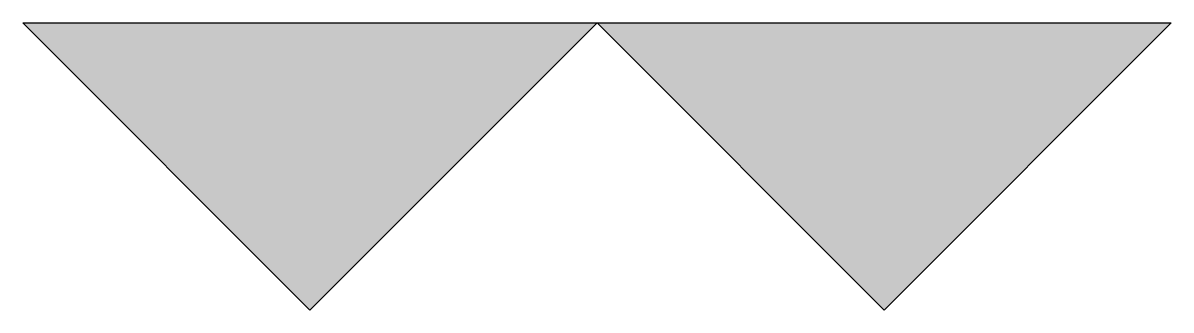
# Model space of a CAD drawing. Extents: x -2 to 2, y -1 to 0.
import ezdxf

# ---------------------------------------------------------------- set-up
doc = ezdxf.new("R2010")
doc.units = 0

msp = doc.modelspace()

# ---------------------------------------------------------------- hatches: boundary and pattern name
for points in [[(-2, 0), (-1, -1), (0, 0)], [(0, 0), (1, -1), (2, 0)]]:
    msp.add_hatch(color=256).paths.add_polyline_path(points)

# ---------------------------------------------------------------- linework, layer by layer
for p, q in [((-1, -1), (-2, 0)), ((-2, 0), (0, 0)), ((0, 0), (-1, -1)), ((1, -1), (0, 0)), ((0, 0), (2, 0)), ((2, 0), (1, -1))]:
    msp.add_line(p, q)

doc.saveas('drawing.dxf')
